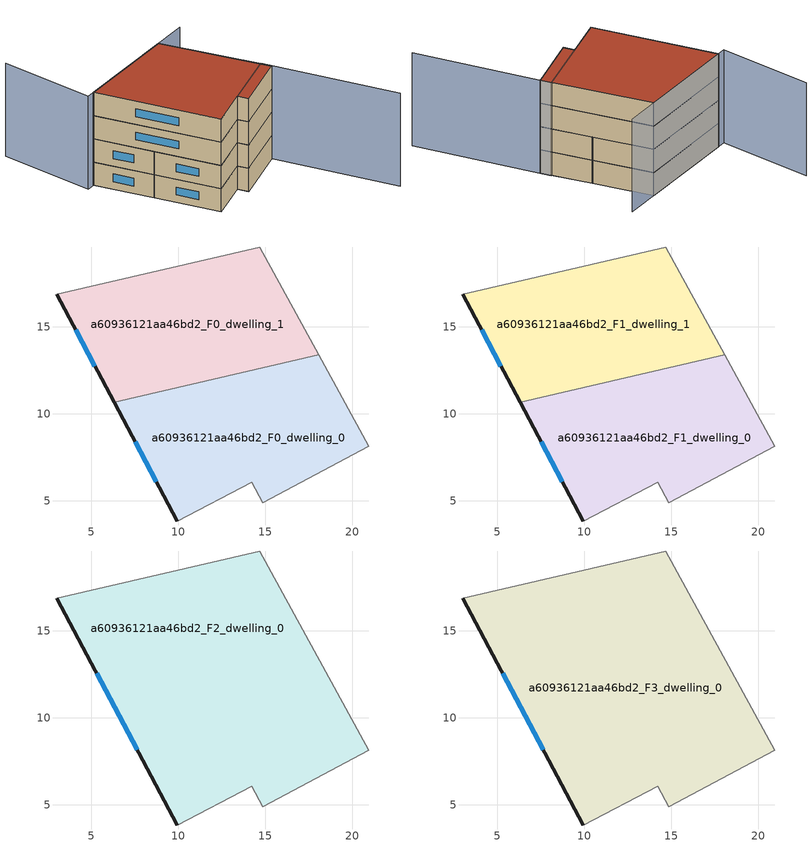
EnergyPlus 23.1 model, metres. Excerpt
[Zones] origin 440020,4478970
a60936121aa46bd2_F0_dwelling_0
 floor ground (EU_floor_Construction): 20.97,8.15 18.09,13.4 6.32,10.68 9.95,3.84 14.23,6.06 14.86,4.9 z0
 wall outside (EU_wall_Construction): 9.95,3.84 6.32,10.68 z0:3
 wall adiabatic (EU_wall_Construction): 18.09,13.4 20.97,8.15 14.86,4.9 14.23,6.06 9.95,3.84 z0:3
 wall to a60936121aa46bd2_F0_dwelling_1 (EU_wall_Construction): 6.32,10.68 18.09,13.4 z0:3
 window (EU_Window_Construction): 8.75,6.11 7.52,8.41 z0.99:2.01
a60936121aa46bd2_F0_dwelling_1
 floor ground (EU_floor_Construction): 18.09,13.4 14.69,19.59 3.01,16.89 6.32,10.68 z0
 wall outside (EU_wall_Construction): 6.32,10.68 3.01,16.89 z0:3
 wall adiabatic (EU_wall_Construction): 3.01,16.89 14.69,19.59 18.09,13.4 z0:3
 window (EU_Window_Construction): 5.22,12.74 4.11,14.83 z0.99:2.01
a60936121aa46bd2_F1_dwelling_0
 floor to a60936121aa46bd2_F0_dwelling_0 (EU_floor_Construction): 20.97,8.15 18.09,13.4 6.32,10.68 9.95,3.84 14.23,6.06 14.86,4.9 z3
 wall outside (EU_wall_Construction): 9.95,3.84 6.32,10.68 z3:6
 wall adiabatic (EU_wall_Construction): 18.09,13.4 20.97,8.15 14.86,4.9 14.23,6.06 9.95,3.84 z3:6
 wall to a60936121aa46bd2_F1_dwelling_1 (EU_wall_Construction): 6.32,10.68 18.09,13.4 z3:6
 window (EU_Window_Construction): 8.75,6.11 7.52,8.41 z3.99:5.01
a60936121aa46bd2_F1_dwelling_1
 floor to a60936121aa46bd2_F0_dwelling_1 (EU_floor_Construction): 18.09,13.4 14.69,19.59 3.01,16.89 6.32,10.68 z3
 wall outside (EU_wall_Construction): 6.32,10.68 3.01,16.89 z3:6
 wall adiabatic (EU_wall_Construction): 3.01,16.89 14.69,19.59 18.09,13.4 z3:6
 window (EU_Window_Construction): 5.22,12.74 4.11,14.83 z3.99:5.01
a60936121aa46bd2_F2_dwelling_0
 floor to a60936121aa46bd2_F1_dwelling_0 (EU_floor_Construction): 20.97,8.15 18.09,13.4 6.32,10.68 9.95,3.84 14.23,6.06 14.86,4.9 z6
 floor to a60936121aa46bd2_F1_dwelling_1 (EU_floor_Construction): 18.09,13.4 14.69,19.59 3.01,16.89 6.32,10.68 z6
 wall outside (EU_wall_Construction): 9.95,3.84 3.01,16.89 z6:9
 wall adiabatic (EU_wall_Construction): 3.01,16.89 14.69,19.59 20.97,8.15 14.86,4.9 14.23,6.06 9.95,3.84 z6:9
 window (EU_Window_Construction): 7.65,8.17 5.31,12.56 z6.99:8.01
a60936121aa46bd2_F3_dwelling_0
 floor to a60936121aa46bd2_F2_dwelling_0 (EU_floor_Construction): 20.97,8.15 14.69,19.59 3.01,16.89 9.95,3.84 14.23,6.06 14.86,4.9 z9
 wall outside (EU_wall_Construction): 9.95,3.84 3.01,16.89 z9:12
 wall adiabatic (EU_wall_Construction): 3.01,16.89 14.69,19.59 20.97,8.15 14.86,4.9 14.23,6.06 9.95,3.84 z9:12
 window (EU_Window_Construction): 7.65,8.17 5.31,12.56 z9.99:11.01
 roof outside (EU_roof_Construction): 14.69,19.59 20.97,8.15 14.86,4.9 14.23,6.06 9.95,3.84 3.01,16.89 z12
shading: 9.95,3.84 20.4,9.33 / 20.4,9.33 27.91,-4.98 / 18.54,20.48 2.1,16.68 / 2.1,16.68 -0.37,27.37 z0:12
[Building]
EU S2 Campaign: North Axis=0; Terrain=City; Solar Distribution=FullExterior
[Site:Location]
Madrid: Latitude=40.5; Longitude=-3.5; Time Zone=1; Elevation=609
[SizingPeriod:WeatherFileDays]
AnnualSizingPeriod: Begin Month=1; Begin Day of Month=1; End Month=12; End Day of Month=31; Day of Week for Start Day=Monday; Use Weather File Daylight Saving Period=No; Use Weather File Rain and Snow Indicators=No
[MATERIAL]
EU_InternalMass_Material: Roughness=MediumRough; Thickness=0.1; Conductivity=1; Density=1800; Specific Heat=900; Thermal Absorptance=0.9; Solar Absorptance=0.7; Visible Absorptance=0.7
[MATERIAL:NOMASS] Roughness=MediumRough; Thermal Absorptance=0.9; Solar Absorptance=0.7; Visible Absorptance=0.7
Name | Thermal Resistance
EU_wall_NoMass | 0.609216
EU_roof_NoMass | 0.513268
EU_floor_NoMass | 0.568163
[WINDOWMATERIAL:SIMPLEGLAZINGSYSTEM]
EU_Window_SimpleGlazing: UFactor=5.50606; Solar Heat Gain Coefficient=0.85; Visible Transmittance=0.85
[CONSTRUCTION]
EU_wall_Construction: EU_wall_NoMass
EU_roof_Construction: EU_roof_NoMass
EU_floor_Construction: EU_floor_NoMass
EU_InternalMass_Construction: EU_InternalMass_Material
EU_Window_Construction: EU_Window_SimpleGlazing
[ZONE] Type=1; Multiplier=1; Ceiling Height=autocalculate; Floor Area=autocalculate; Part of Total Floor Area=Yes
Name | Volume
a60936121aa46bd2_F0_dwelling_0; a60936121aa46bd2_F1_dwelling_0 | 245.448
a60936121aa46bd2_F2_dwelling_0 | 490.931
a60936121aa46bd2_F3_dwelling_0 | 490.94
a60936121aa46bd2_F0_dwelling_1 | 245.484
a60936121aa46bd2_F1_dwelling_1 | 245.483
[INTERNALMASS] Construction=EU_InternalMass_Construction
Name | Zone or ZoneList | Surface Area
a60936121aa46bd2_F0_dwelling_0_EU_InternalMass | a60936121aa46bd2_F0_dwelling_0 | 81.8161
a60936121aa46bd2_F0_dwelling_1_EU_InternalMass | a60936121aa46bd2_F0_dwelling_1 | 81.8279
a60936121aa46bd2_F1_dwelling_0_EU_InternalMass | a60936121aa46bd2_F1_dwelling_0 | 81.8161
a60936121aa46bd2_F1_dwelling_1_EU_InternalMass | a60936121aa46bd2_F1_dwelling_1 | 81.8279
a60936121aa46bd2_F2_dwelling_0_EU_InternalMass | a60936121aa46bd2_F2_dwelling_0 | 163.647
a60936121aa46bd2_F3_dwelling_0_EU_InternalMass | a60936121aa46bd2_F3_dwelling_0 | 163.647
[OTHEREQUIPMENT] Fuel Type=Electricity; Design Level Calculation Method=Watts/Area; Power per Zone Floor Area=1; Fraction Latent=0; Fraction Radiant=0; Fraction Lost=0; Carbon Dioxide Generation Rate=0; EndUse Subcategory=EU_Step8_InternalGains
Name | Zone or ZoneList or Space or SpaceList | Schedule
EU_Step8_InternalGain_a60936121aa46bd2_F0_dwelling_0_f000 | a60936121aa46bd2_F0_dwelling_0 | EU_Step8_GainSchedule_a60936121aa46bd2_F0_dwelling_0_f000
EU_Step8_InternalGain_a60936121aa46bd2_F0_dwelling_1_f000 | a60936121aa46bd2_F0_dwelling_1 | EU_Step8_GainSchedule_a60936121aa46bd2_F0_dwelling_1_f000
EU_Step8_InternalGain_a60936121aa46bd2_F1_dwelling_0_f000 | a60936121aa46bd2_F1_dwelling_0 | EU_Step8_GainSchedule_a60936121aa46bd2_F1_dwelling_0_f000
EU_Step8_InternalGain_a60936121aa46bd2_F1_dwelling_1_f000 | a60936121aa46bd2_F1_dwelling_1 | EU_Step8_GainSchedule_a60936121aa46bd2_F1_dwelling_1_f000
EU_Step8_InternalGain_a60936121aa46bd2_F2_dwelling_0_f000 | a60936121aa46bd2_F2_dwelling_0 | EU_Step8_GainSchedule_a60936121aa46bd2_F2_dwelling_0_f000
EU_Step8_InternalGain_a60936121aa46bd2_F3_dwelling_0_f000 | a60936121aa46bd2_F3_dwelling_0 | EU_Step8_GainSchedule_a60936121aa46bd2_F3_dwelling_0_f000
[ZONEVENTILATION:DESIGNFLOWRATE] Schedule=EU_AlwaysOn; Design Flow Rate Calculation Method=AirChanges/Hour; Air Changes per Hour=0.752966; Ventilation Type=Natural; Fan Pressure Rise=0; Fan Total Efficiency=1; Constant Term Coefficient=1; Temperature Term Coefficient=0; Velocity Term Coefficient=0; Velocity Squared Term Coefficient=0; Minimum Indoor Temperature=-100; Maximum Indoor Temperature=100; Delta Temperature=-100; Minimum Outdoor Temperature=-100; Maximum Outdoor Temperature=100; Maximum Wind Speed=40
Name | Zone or ZoneList or Space or SpaceList
EU_ConstantAir_a60936121aa46bd2_F0_dwelling_0 | a60936121aa46bd2_F0_dwelling_0
EU_ConstantAir_a60936121aa46bd2_F0_dwelling_1 | a60936121aa46bd2_F0_dwelling_1
EU_ConstantAir_a60936121aa46bd2_F1_dwelling_0 | a60936121aa46bd2_F1_dwelling_0
EU_ConstantAir_a60936121aa46bd2_F1_dwelling_1 | a60936121aa46bd2_F1_dwelling_1
EU_ConstantAir_a60936121aa46bd2_F2_dwelling_0 | a60936121aa46bd2_F2_dwelling_0
EU_ConstantAir_a60936121aa46bd2_F3_dwelling_0 | a60936121aa46bd2_F3_dwelling_0
[HVACTEMPLATE:THERMOSTAT] Constant Heating Setpoint=20; Constant Cooling Setpoint=50
EU_HeatOnly_a60936121aa46bd2_F0_dwelling_0; EU_HeatOnly_a60936121aa46bd2_F0_dwelling_1; EU_HeatOnly_a60936121aa46bd2_F1_dwelling_0; EU_HeatOnly_a60936121aa46bd2_F1_dwelling_1; EU_HeatOnly_a60936121aa46bd2_F2_dwelling_0; EU_HeatOnly_a60936121aa46bd2_F3_dwelling_0
[HVACTEMPLATE:ZONE:IDEALLOADSAIRSYSTEM] System Availability Schedule=EU_AlwaysOn; Maximum Heating Supply Air Temperature=50; Minimum Cooling Supply Air Temperature=13; Maximum Heating Supply Air Humidity Ratio=0.0156; Minimum Cooling Supply Air Humidity Ratio=0.0077; Heating Limit=NoLimit; Cooling Limit=NoLimit; Heating Availability Schedule=EU_AlwaysOn; Cooling Availability Schedule=EU_CoolingOff; Dehumidification Control Type=ConstantSensibleHeatRatio; Cooling Sensible Heat Ratio=0.7; Dehumidification Setpoint=60; Humidification Control Type=None; Humidification Setpoint=30; Outdoor Air Method=None; Outdoor Air Flow Rate per Person=0.00944; Outdoor Air Flow Rate per Zone Floor Area=0; Outdoor Air Flow Rate per Zone=0; Demand Controlled Ventilation Type=None; Outdoor Air Economizer Type=NoEconomizer; Heat Recovery Type=None; Sensible Heat Recovery Effectiveness=0.7; Latent Heat Recovery Effectiveness=0.65
Name | Template Thermostat
a60936121aa46bd2_F0_dwelling_0 | EU_HeatOnly_a60936121aa46bd2_F0_dwelling_0
a60936121aa46bd2_F0_dwelling_1 | EU_HeatOnly_a60936121aa46bd2_F0_dwelling_1
a60936121aa46bd2_F1_dwelling_0 | EU_HeatOnly_a60936121aa46bd2_F1_dwelling_0
a60936121aa46bd2_F1_dwelling_1 | EU_HeatOnly_a60936121aa46bd2_F1_dwelling_1
a60936121aa46bd2_F2_dwelling_0 | EU_HeatOnly_a60936121aa46bd2_F2_dwelling_0
a60936121aa46bd2_F3_dwelling_0 | EU_HeatOnly_a60936121aa46bd2_F3_dwelling_0
[SIZING:ZONE] Zone Cooling Design Supply Air Temperature Input Method=SupplyAirTemperature; Zone Cooling Design Supply Air Temperature=13; Zone Heating Design Supply Air Temperature Input Method=SupplyAirTemperature; Zone Heating Design Supply Air Temperature=50; Zone Cooling Design Supply Air Humidity Ratio=0.008; Zone Heating Design Supply Air Humidity Ratio=0.008; Cooling Design Air Flow Method=DesignDay; Cooling Design Air Flow Rate=0; Cooling Minimum Air Flow per Zone Floor Area=0.000762; Cooling Minimum Air Flow=0; Cooling Minimum Air Flow Fraction=0.2; Heating Design Air Flow Method=DesignDay; Heating Design Air Flow Rate=0; Heating Maximum Air Flow per Zone Floor Area=0.002032; Heating Maximum Air Flow=0.141576; Heating Maximum Air Flow Fraction=0.3; Account for Dedicated Outdoor Air System=No; Dedicated Outdoor Air System Control Strategy=NeutralSupplyAir; Dedicated Outdoor Air Low Setpoint Temperature for Design=autosize; Dedicated Outdoor Air High Setpoint Temperature for Design=autosize; Zone Load Sizing Method=Sensible Load Only No Latent Load; Zone Latent Cooling Design Supply Air Humidity Ratio Input Method=HumidityRatioDifference; Zone Cooling Design Supply Air Humidity Ratio Difference=0.005; Zone Latent Heating Design Supply Air Humidity Ratio Input Method=HumidityRatioDifference; Zone Humidification Design Supply Air Humidity Ratio Difference=0.005
a60936121aa46bd2_F0_dwelling_0; a60936121aa46bd2_F0_dwelling_1; a60936121aa46bd2_F1_dwelling_0; a60936121aa46bd2_F1_dwelling_1; a60936121aa46bd2_F2_dwelling_0; a60936121aa46bd2_F3_dwelling_0
[SCHEDULE:CONSTANT]
Name | Hourly Value
EU_AlwaysOn | 1
EU_CoolingOff | 0
[SCHEDULE:FILE] Column Number=1; Rows to Skip at Top=0; Number of Hours of Data=8760; Column Separator=Comma; Interpolate to Timestep=No; Minutes per Item=60; Adjust Schedule for Daylight Savings=Yes
Name | File
EU_Step8_GainSchedule_a60936121aa46bd2_F0_dwelling_0_f000 | ../../schedules/a60936121aa46bd2/a60936121aa46bd2_F0_dwelling_0_f000_gain.csv
EU_Step8_GainSchedule_a60936121aa46bd2_F0_dwelling_1_f000 | ../../schedules/a60936121aa46bd2/a60936121aa46bd2_F0_dwelling_1_f000_gain.csv
EU_Step8_GainSchedule_a60936121aa46bd2_F1_dwelling_0_f000 | ../../schedules/a60936121aa46bd2/a60936121aa46bd2_F1_dwelling_0_f000_gain.csv
EU_Step8_GainSchedule_a60936121aa46bd2_F1_dwelling_1_f000 | ../../schedules/a60936121aa46bd2/a60936121aa46bd2_F1_dwelling_1_f000_gain.csv
EU_Step8_GainSchedule_a60936121aa46bd2_F2_dwelling_0_f000 | ../../schedules/a60936121aa46bd2/a60936121aa46bd2_F2_dwelling_0_f000_gain.csv
EU_Step8_GainSchedule_a60936121aa46bd2_F3_dwelling_0_f000 | ../../schedules/a60936121aa46bd2/a60936121aa46bd2_F3_dwelling_0_f000_gain.csv
